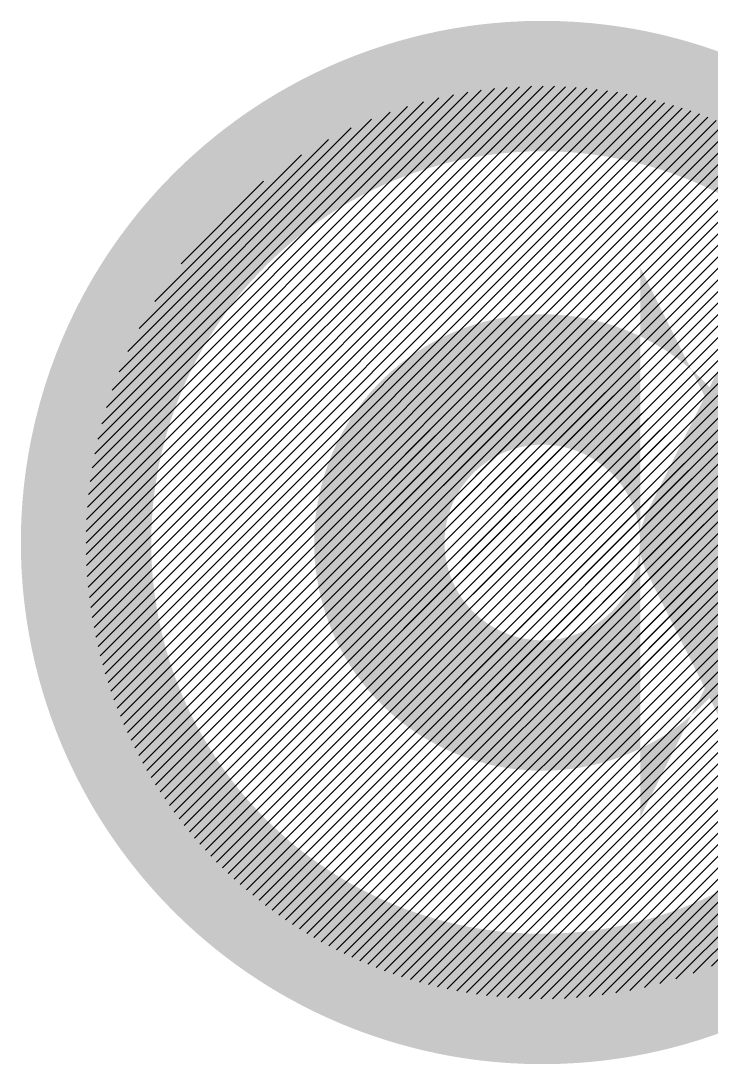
# Model space of a CAD drawing. Header units: metres. Extents: x 49 to 2384, y 11 to 1068.
# Drawn here: x 391.48 to 402.07, y 1052 to 1068 of the extents above; entities that cross this region are included whole.
import ezdxf

# ---------------------------------------------------------------- set-up
doc = ezdxf.new("R2010")
doc.units = ezdxf.units.M
doc.layers.add('GEOMETRY', color=7, linetype='Continuous')

msp = doc.modelspace()

# ---------------------------------------------------------------- hatches: boundary and pattern name
at = {"layer": 'GEOMETRY', "true_color": 0xffffff}
h = msp.add_hatch(dxfattribs=at)
h.set_pattern_fill('SOLID')
h.paths.add_polyline_path([(406.481, 1060), (406.48, 1060.061), (406.48, 1060.122), (406.478, 1060.183), (406.476, 1060.244), (406.474, 1060.305), (406.471, 1060.366), (406.467, 1060.427), (406.463, 1060.488), (406.459, 1060.549), (406.454, 1060.61), (406.448, 1060.671), (406.442, 1060.732), (406.435, 1060.793), (406.428, 1060.854), (406.421, 1060.914), (406.412, 1060.975), (406.404, 1061.035), (406.394, 1061.095), (406.385, 1061.156), (406.374, 1061.216), (406.363, 1061.275), (406.352, 1061.335), (406.34, 1061.395), (406.328, 1061.455), (406.315, 1061.514), (406.301, 1061.574), (406.287, 1061.634), (406.273, 1061.693), (406.258, 1061.752), (406.242, 1061.812), (406.226, 1061.871), (406.209, 1061.93), (406.192, 1061.988), (406.174, 1062.047), (406.156, 1062.105), (406.138, 1062.164), (406.119, 1062.222), (406.099, 1062.279), (406.079, 1062.337), (406.058, 1062.394), (406.037, 1062.451), (406.016, 1062.508), (405.994, 1062.565), (405.971, 1062.622), (405.948, 1062.678), (405.924, 1062.735), (405.9, 1062.791), (405.875, 1062.847), (405.85, 1062.903), (405.825, 1062.958), (405.799, 1063.014), (405.772, 1063.069), (405.745, 1063.124), (405.717, 1063.178), (405.689, 1063.233), (405.661, 1063.287), (405.632, 1063.341), (405.603, 1063.394), (405.573, 1063.447), (405.543, 1063.5), (405.512, 1063.553), (405.481, 1063.605), (405.449, 1063.657), (405.417, 1063.709), (405.385, 1063.761), (405.352, 1063.812), (405.318, 1063.863), (405.284, 1063.914), (405.249, 1063.965), (405.215, 1064.015), (405.179, 1064.065), (405.143, 1064.115), (405.107, 1064.164), (405.071, 1064.213), (405.034, 1064.262), (404.996, 1064.31), (404.959, 1064.358), (404.92, 1064.406), (404.882, 1064.453), (404.843, 1064.5), (404.804, 1064.546), (404.764, 1064.592), (404.724, 1064.638), (404.683, 1064.683), (404.642, 1064.729), (404.6, 1064.774), (404.558, 1064.818), (404.516, 1064.862), (404.473, 1064.906), (404.43, 1064.95), (404.387, 1064.993), (404.343, 1065.035), (404.299, 1065.078), (404.254, 1065.12), (404.209, 1065.161), (404.164, 1065.202), (404.119, 1065.243), (404.073, 1065.283), (404.027, 1065.323), (403.98, 1065.362), (403.933, 1065.401), (403.886, 1065.44), (403.839, 1065.478), (403.791, 1065.516), (403.742, 1065.553), (403.694, 1065.59), (403.645, 1065.627), (403.595, 1065.663), (403.546, 1065.699), (403.496, 1065.734), (403.445, 1065.769), (403.395, 1065.803), (403.344, 1065.837), (403.293, 1065.871), (403.241, 1065.904), (403.19, 1065.937), (403.138, 1065.969), (403.085, 1066), (403.033, 1066.032), (402.981, 1066.062), (402.928, 1066.092), (402.875, 1066.122), (402.821, 1066.151), (402.767, 1066.18), (402.713, 1066.209), (402.659, 1066.237), (402.604, 1066.264), (402.549, 1066.291), (402.494, 1066.318), (402.439, 1066.344), (402.383, 1066.37), (402.327, 1066.395), (402.271, 1066.419), (402.215, 1066.444), (402.159, 1066.467), (402.102, 1066.49), (402.046, 1066.513), (401.989, 1066.535), (401.932, 1066.557), (401.875, 1066.578), (401.818, 1066.598), (401.76, 1066.618), (401.702, 1066.638), (401.644, 1066.657), (401.586, 1066.676), (401.528, 1066.694), (401.469, 1066.711), (401.41, 1066.729), (401.351, 1066.745), (401.292, 1066.761), (401.233, 1066.777), (401.174, 1066.792), (401.114, 1066.807), (401.055, 1066.821), (400.995, 1066.834), (400.935, 1066.847), (400.876, 1066.86), (400.816, 1066.871), (400.756, 1066.883), (400.696, 1066.894), (400.636, 1066.904), (400.576, 1066.914), (400.516, 1066.923), (400.455, 1066.932), (400.395, 1066.94), (400.334, 1066.948), (400.273, 1066.955), (400.213, 1066.961), (400.152, 1066.968), (400.091, 1066.973), (400.03, 1066.978), (399.969, 1066.983), (399.908, 1066.987), (399.846, 1066.99), (399.785, 1066.993), (399.724, 1066.996), (399.663, 1066.998), (399.602, 1066.999), (399.541, 1067), (399.481, 1067), (399.42, 1067), (399.359, 1066.999), (399.298, 1066.998), (399.237, 1066.996), (399.176, 1066.993), (399.115, 1066.99), (399.054, 1066.987), (398.993, 1066.983), (398.932, 1066.978), (398.871, 1066.973), (398.81, 1066.968), (398.749, 1066.961), (398.688, 1066.955), (398.627, 1066.948), (398.566, 1066.94), (398.506, 1066.932), (398.445, 1066.923), (398.385, 1066.914), (398.325, 1066.904), (398.265, 1066.894), (398.205, 1066.883), (398.145, 1066.871), (398.086, 1066.86), (398.026, 1066.847), (397.966, 1066.834), (397.906, 1066.821), (397.847, 1066.807), (397.787, 1066.792), (397.728, 1066.777), (397.669, 1066.761), (397.61, 1066.745), (397.551, 1066.729), (397.492, 1066.711), (397.434, 1066.694), (397.375, 1066.676), (397.317, 1066.657), (397.259, 1066.638), (397.201, 1066.618), (397.144, 1066.598), (397.086, 1066.578), (397.029, 1066.557), (396.972, 1066.535), (396.916, 1066.513), (396.859, 1066.49), (396.802, 1066.467), (396.746, 1066.444), (396.69, 1066.419), (396.634, 1066.395), (396.578, 1066.37), (396.522, 1066.344), (396.467, 1066.318), (396.412, 1066.291), (396.357, 1066.264), (396.302, 1066.237), (396.248, 1066.209), (396.194, 1066.18), (396.14, 1066.151), (396.087, 1066.122), (396.033, 1066.092), (395.981, 1066.062), (395.928, 1066.032), (395.876, 1066), (395.824, 1065.969), (395.772, 1065.937), (395.72, 1065.904), (395.669, 1065.871), (395.617, 1065.837), (395.567, 1065.803), (395.516, 1065.769), (395.466, 1065.734), (395.416, 1065.699), (395.366, 1065.663), (395.317, 1065.627), (395.268, 1065.59), (395.219, 1065.553), (395.171, 1065.516), (395.123, 1065.478), (395.075, 1065.44), (395.028, 1065.401), (394.981, 1065.362), (394.935, 1065.323), (394.889, 1065.283), (394.843, 1065.243), (394.797, 1065.202), (394.752, 1065.161), (394.707, 1065.12), (394.663, 1065.078), (394.618, 1065.035), (394.574, 1064.993), (394.531, 1064.95), (394.488, 1064.906), (394.445, 1064.862), (394.403, 1064.818), (394.361, 1064.774), (394.319, 1064.729), (394.278, 1064.683), (394.238, 1064.638), (394.197, 1064.592), (394.158, 1064.546), (394.118, 1064.5), (394.079, 1064.453), (394.041, 1064.406), (394.003, 1064.358), (393.965, 1064.31), (393.928, 1064.262), (393.891, 1064.213), (393.854, 1064.164), (393.818, 1064.115), (393.782, 1064.065), (393.747, 1064.015), (393.712, 1063.965), (393.677, 1063.914), (393.643, 1063.863), (393.61, 1063.812), (393.577, 1063.761), (393.544, 1063.709), (393.512, 1063.657), (393.48, 1063.605), (393.449, 1063.553), (393.418, 1063.5), (393.388, 1063.447), (393.359, 1063.394), (393.329, 1063.341), (393.3, 1063.287), (393.272, 1063.233), (393.244, 1063.178), (393.216, 1063.124), (393.189, 1063.069), (393.163, 1063.014), (393.137, 1062.958), (393.111, 1062.903), (393.086, 1062.847), (393.061, 1062.791), (393.037, 1062.735), (393.013, 1062.678), (392.99, 1062.622), (392.968, 1062.565), (392.945, 1062.508), (392.924, 1062.451), (392.903, 1062.394), (392.882, 1062.337), (392.862, 1062.279), (392.843, 1062.222), (392.823, 1062.164), (392.805, 1062.105), (392.787, 1062.047), (392.769, 1061.988), (392.752, 1061.93), (392.735, 1061.871), (392.719, 1061.812), (392.704, 1061.752), (392.689, 1061.693), (392.674, 1061.634), (392.66, 1061.574), (392.647, 1061.514), (392.634, 1061.455), (392.621, 1061.395), (392.609, 1061.335), (392.598, 1061.275), (392.587, 1061.216), (392.577, 1061.156), (392.567, 1061.095), (392.558, 1061.035), (392.549, 1060.975), (392.541, 1060.914), (392.533, 1060.854), (392.526, 1060.793), (392.519, 1060.732), (392.513, 1060.671), (392.507, 1060.61), (392.502, 1060.549), (392.498, 1060.488), (392.494, 1060.427), (392.49, 1060.366), (392.487, 1060.305), (392.485, 1060.244), (392.483, 1060.183), (392.482, 1060.122), (392.481, 1060.061), (392.481, 1060), (392.481, 1059.939), (392.482, 1059.878), (392.483, 1059.817), (392.485, 1059.756), (392.487, 1059.695), (392.49, 1059.634), (392.494, 1059.573), (392.498, 1059.512), (392.502, 1059.451), (392.507, 1059.39), (392.513, 1059.329), (392.519, 1059.268), (392.526, 1059.207), (392.533, 1059.146), (392.541, 1059.086), (392.549, 1059.025), (392.558, 1058.965), (392.567, 1058.905), (392.577, 1058.844), (392.587, 1058.784), (392.598, 1058.725), (392.609, 1058.665), (392.621, 1058.605), (392.634, 1058.545), (392.647, 1058.486), (392.66, 1058.426), (392.674, 1058.366), (392.689, 1058.307), (392.704, 1058.248), (392.719, 1058.188), (392.735, 1058.129), (392.752, 1058.07), (392.769, 1058.012), (392.787, 1057.953), (392.805, 1057.895), (392.823, 1057.836), (392.843, 1057.778), (392.862, 1057.721), (392.882, 1057.663), (392.903, 1057.606), (392.924, 1057.549), (392.945, 1057.492), (392.968, 1057.435), (392.99, 1057.378), (393.013, 1057.322), (393.037, 1057.265), (393.061, 1057.209), (393.086, 1057.153), (393.111, 1057.097), (393.137, 1057.042), (393.163, 1056.986), (393.189, 1056.931), (393.216, 1056.876), (393.244, 1056.822), (393.272, 1056.767), (393.3, 1056.713), (393.329, 1056.659), (393.359, 1056.606), (393.388, 1056.553), (393.418, 1056.5), (393.449, 1056.447), (393.48, 1056.395), (393.512, 1056.343), (393.544, 1056.291), (393.577, 1056.239), (393.61, 1056.188), (393.643, 1056.137), (393.677, 1056.086), (393.712, 1056.035), (393.747, 1055.985), (393.782, 1055.935), (393.818, 1055.885), (393.854, 1055.836), (393.891, 1055.787), (393.928, 1055.738), (393.965, 1055.69), (394.003, 1055.642), (394.041, 1055.594), (394.079, 1055.547), (394.118, 1055.5), (394.158, 1055.454), (394.197, 1055.408), (394.238, 1055.362), (394.278, 1055.317), (394.319, 1055.271), (394.361, 1055.226), (394.403, 1055.182), (394.445, 1055.138), (394.488, 1055.094), (394.531, 1055.05), (394.574, 1055.007), (394.618, 1054.965), (394.663, 1054.922), (394.707, 1054.88), (394.752, 1054.839), (394.797, 1054.798), (394.843, 1054.757), (394.889, 1054.717), (394.935, 1054.677), (394.981, 1054.638), (395.028, 1054.599), (395.075, 1054.56), (395.123, 1054.522), (395.171, 1054.484), (395.219, 1054.447), (395.268, 1054.41), (395.317, 1054.373), (395.366, 1054.337), (395.416, 1054.301), (395.466, 1054.266), (395.516, 1054.231), (395.567, 1054.197), (395.617, 1054.163), (395.669, 1054.129), (395.72, 1054.096), (395.772, 1054.063), (395.824, 1054.031), (395.876, 1054), (395.928, 1053.968), (395.981, 1053.938), (396.033, 1053.908), (396.087, 1053.878), (396.14, 1053.849), (396.194, 1053.82), (396.248, 1053.791), (396.302, 1053.763), (396.357, 1053.736), (396.412, 1053.709), (396.467, 1053.682), (396.522, 1053.656), (396.578, 1053.63), (396.634, 1053.605), (396.69, 1053.581), (396.746, 1053.556), (396.802, 1053.533), (396.859, 1053.51), (396.916, 1053.487), (396.972, 1053.465), (397.029, 1053.443), (397.086, 1053.422), (397.144, 1053.402), (397.201, 1053.382), (397.259, 1053.362), (397.317, 1053.343), (397.375, 1053.324), (397.434, 1053.306), (397.492, 1053.289), (397.551, 1053.271), (397.61, 1053.255), (397.669, 1053.239), (397.728, 1053.223), (397.787, 1053.208), (397.847, 1053.193), (397.906, 1053.179), (397.966, 1053.166), (398.026, 1053.153), (398.086, 1053.14), (398.145, 1053.129), (398.205, 1053.117), (398.265, 1053.106), (398.325, 1053.096), (398.385, 1053.086), (398.445, 1053.077), (398.506, 1053.068), (398.566, 1053.06), (398.627, 1053.052), (398.688, 1053.045), (398.749, 1053.039), (398.81, 1053.032), (398.871, 1053.027), (398.932, 1053.022), (398.993, 1053.017), (399.054, 1053.013), (399.115, 1053.01), (399.176, 1053.007), (399.237, 1053.004), (399.298, 1053.002), (399.359, 1053.001), (399.42, 1053), (399.481, 1053), (399.541, 1053), (399.602, 1053.001), (399.663, 1053.002), (399.724, 1053.004), (399.785, 1053.007), (399.846, 1053.01), (399.908, 1053.013), (399.969, 1053.017), (400.03, 1053.022), (400.091, 1053.027), (400.152, 1053.032), (400.213, 1053.039), (400.273, 1053.045), (400.334, 1053.052), (400.395, 1053.06), (400.455, 1053.068), (400.516, 1053.077), (400.576, 1053.086), (400.636, 1053.096), (400.696, 1053.106), (400.756, 1053.117), (400.816, 1053.129), (400.876, 1053.14), (400.935, 1053.153), (400.995, 1053.166), (401.055, 1053.179), (401.114, 1053.193), (401.174, 1053.208), (401.233, 1053.223), (401.292, 1053.239), (401.351, 1053.255), (401.41, 1053.271), (401.469, 1053.289), (401.528, 1053.306), (401.586, 1053.324), (401.644, 1053.343), (401.702, 1053.362), (401.76, 1053.382), (401.818, 1053.402), (401.875, 1053.422), (401.932, 1053.443), (401.989, 1053.465), (402.046, 1053.487), (402.102, 1053.51), (402.159, 1053.533), (402.215, 1053.556), (402.271, 1053.581), (402.327, 1053.605), (402.383, 1053.63), (402.439, 1053.656), (402.494, 1053.682), (402.549, 1053.709), (402.604, 1053.736), (402.659, 1053.763), (402.713, 1053.791), (402.767, 1053.82), (402.821, 1053.849), (402.875, 1053.878), (402.928, 1053.908), (402.981, 1053.938), (403.033, 1053.968), (403.085, 1054), (403.138, 1054.031), (403.19, 1054.063), (403.241, 1054.096), (403.293, 1054.129), (403.344, 1054.163), (403.395, 1054.197), (403.445, 1054.231), (403.496, 1054.266), (403.546, 1054.301), (403.595, 1054.337), (403.645, 1054.373), (403.694, 1054.41), (403.742, 1054.447), (403.791, 1054.484), (403.839, 1054.522), (403.886, 1054.56), (403.933, 1054.599), (403.98, 1054.638), (404.027, 1054.677), (404.073, 1054.717), (404.119, 1054.757), (404.164, 1054.798), (404.209, 1054.839), (404.254, 1054.88), (404.299, 1054.922), (404.343, 1054.965), (404.387, 1055.007), (404.43, 1055.05), (404.473, 1055.094), (404.516, 1055.138), (404.558, 1055.182), (404.6, 1055.226), (404.642, 1055.271), (404.683, 1055.317), (404.724, 1055.362), (404.764, 1055.408), (404.804, 1055.454), (404.843, 1055.5), (404.882, 1055.547), (404.92, 1055.594), (404.959, 1055.642), (404.996, 1055.69), (405.034, 1055.738), (405.071, 1055.787), (405.107, 1055.836), (405.143, 1055.885), (405.179, 1055.935), (405.215, 1055.985), (405.249, 1056.035), (405.284, 1056.086), (405.318, 1056.137), (405.352, 1056.188), (405.385, 1056.239), (405.417, 1056.291), (405.449, 1056.343), (405.481, 1056.395), (405.512, 1056.447), (405.543, 1056.5), (405.573, 1056.553), (405.603, 1056.606), (405.632, 1056.659), (405.661, 1056.713), (405.689, 1056.767), (405.717, 1056.822), (405.745, 1056.876), (405.772, 1056.931), (405.799, 1056.986), (405.825, 1057.042), (405.85, 1057.097), (405.875, 1057.153), (405.9, 1057.209), (405.924, 1057.265), (405.948, 1057.322), (405.971, 1057.378), (405.994, 1057.435), (406.016, 1057.492), (406.037, 1057.549), (406.058, 1057.606), (406.079, 1057.663), (406.099, 1057.721), (406.119, 1057.778), (406.138, 1057.836), (406.156, 1057.895), (406.174, 1057.953), (406.192, 1058.012), (406.209, 1058.07), (406.226, 1058.129), (406.242, 1058.188), (406.258, 1058.248), (406.273, 1058.307), (406.287, 1058.366), (406.301, 1058.426), (406.315, 1058.486), (406.328, 1058.545), (406.34, 1058.605), (406.352, 1058.665), (406.363, 1058.725), (406.374, 1058.784), (406.384, 1058.846), (406.394, 1058.91), (406.403, 1058.976), (406.411, 1059.045), (406.418, 1059.114), (406.425, 1059.185), (406.431, 1059.256), (406.437, 1059.326), (406.442, 1059.397), (406.447, 1059.466), (406.452, 1059.534), (406.456, 1059.6), (406.46, 1059.663), (406.463, 1059.724), (406.466, 1059.781), (406.47, 1059.834), (406.472, 1059.883), (406.475, 1059.928), (406.478, 1059.967), (406.481, 1060), (406.483, 1060.026), (406.485, 1060.044), (406.487, 1060.054), (406.489, 1060.058), (406.491, 1060.057), (406.492, 1060.051), (406.493, 1060.041), (406.493, 1060.029), (406.494, 1060.015), (406.494, 1060), (406.494, 1059.985), (406.493, 1059.971), (406.493, 1059.959), (406.492, 1059.949), (406.491, 1059.943), (406.489, 1059.942), (406.487, 1059.946), (406.485, 1059.956), (406.483, 1059.974), (406.481, 1060)])
at = {"layer": 'GEOMETRY', "true_color": 0x28253d}
h = msp.add_hatch(dxfattribs=at)
h.set_pattern_fill('SOLID')
h.paths.add_polyline_path([(401.981, 1060), (401.981, 1060.022), (401.98, 1060.043), (401.98, 1060.065), (401.979, 1060.087), (401.978, 1060.109), (401.977, 1060.131), (401.976, 1060.152), (401.974, 1060.174), (401.973, 1060.196), (401.971, 1060.218), (401.969, 1060.24), (401.967, 1060.261), (401.964, 1060.283), (401.962, 1060.305), (401.959, 1060.327), (401.956, 1060.348), (401.953, 1060.37), (401.95, 1060.391), (401.946, 1060.413), (401.943, 1060.434), (401.939, 1060.455), (401.935, 1060.477), (401.93, 1060.498), (401.926, 1060.52), (401.921, 1060.541), (401.917, 1060.562), (401.912, 1060.583), (401.906, 1060.605), (401.901, 1060.626), (401.895, 1060.647), (401.89, 1060.668), (401.884, 1060.689), (401.878, 1060.71), (401.871, 1060.731), (401.865, 1060.752), (401.858, 1060.773), (401.851, 1060.793), (401.844, 1060.814), (401.837, 1060.835), (401.83, 1060.855), (401.822, 1060.875), (401.815, 1060.896), (401.807, 1060.916), (401.799, 1060.936), (401.79, 1060.957), (401.782, 1060.977), (401.773, 1060.997), (401.764, 1061.017), (401.755, 1061.037), (401.746, 1061.057), (401.737, 1061.076), (401.728, 1061.096), (401.718, 1061.116), (401.708, 1061.135), (401.698, 1061.155), (401.688, 1061.174), (401.678, 1061.193), (401.667, 1061.212), (401.656, 1061.231), (401.646, 1061.25), (401.635, 1061.269), (401.624, 1061.287), (401.612, 1061.306), (401.601, 1061.325), (401.589, 1061.343), (401.577, 1061.361), (401.565, 1061.38), (401.553, 1061.398), (401.541, 1061.416), (401.528, 1061.434), (401.516, 1061.452), (401.503, 1061.47), (401.49, 1061.487), (401.477, 1061.505), (401.464, 1061.522), (401.45, 1061.539), (401.437, 1061.556), (401.423, 1061.573), (401.41, 1061.59), (401.396, 1061.607), (401.382, 1061.624), (401.367, 1061.64), (401.353, 1061.656), (401.339, 1061.673), (401.324, 1061.689), (401.309, 1061.705), (401.294, 1061.721), (401.279, 1061.737), (401.264, 1061.752), (401.248, 1061.768), (401.233, 1061.783), (401.217, 1061.798), (401.201, 1061.814), (401.185, 1061.828), (401.169, 1061.843), (401.153, 1061.858), (401.137, 1061.873), (401.121, 1061.887), (401.104, 1061.901), (401.088, 1061.915), (401.071, 1061.929), (401.054, 1061.943), (401.037, 1061.956), (401.02, 1061.97), (401.003, 1061.983), (400.985, 1061.996), (400.968, 1062.01), (400.95, 1062.022), (400.932, 1062.035), (400.915, 1062.048), (400.897, 1062.06), (400.878, 1062.073), (400.86, 1062.085), (400.842, 1062.097), (400.824, 1062.109), (400.805, 1062.12), (400.787, 1062.132), (400.768, 1062.143), (400.749, 1062.154), (400.731, 1062.165), (400.712, 1062.176), (400.693, 1062.186), (400.674, 1062.197), (400.654, 1062.207), (400.635, 1062.217), (400.616, 1062.227), (400.596, 1062.237), (400.577, 1062.247), (400.557, 1062.256), (400.537, 1062.266), (400.517, 1062.275), (400.497, 1062.284), (400.477, 1062.293), (400.457, 1062.301), (400.437, 1062.31), (400.417, 1062.318), (400.397, 1062.326), (400.376, 1062.334), (400.356, 1062.342), (400.336, 1062.349), (400.315, 1062.357), (400.295, 1062.364), (400.274, 1062.371), (400.253, 1062.378), (400.233, 1062.384), (400.212, 1062.391), (400.191, 1062.397), (400.17, 1062.403), (400.149, 1062.409), (400.128, 1062.415), (400.107, 1062.42), (400.085, 1062.426), (400.064, 1062.431), (400.043, 1062.436), (400.022, 1062.441), (400, 1062.445), (399.979, 1062.45), (399.957, 1062.454), (399.936, 1062.458), (399.915, 1062.462), (399.893, 1062.466), (399.872, 1062.469), (399.85, 1062.472), (399.829, 1062.476), (399.807, 1062.479), (399.785, 1062.481), (399.764, 1062.484), (399.742, 1062.486), (399.72, 1062.488), (399.699, 1062.49), (399.677, 1062.492), (399.655, 1062.494), (399.633, 1062.495), (399.611, 1062.497), (399.589, 1062.498), (399.568, 1062.498), (399.546, 1062.499), (399.524, 1062.5), (399.502, 1062.5), (399.481, 1062.5), (399.459, 1062.5), (399.437, 1062.5), (399.415, 1062.499), (399.394, 1062.498), (399.372, 1062.498), (399.35, 1062.497), (399.328, 1062.495), (399.306, 1062.494), (399.285, 1062.492), (399.263, 1062.49), (399.241, 1062.488), (399.219, 1062.486), (399.197, 1062.484), (399.176, 1062.481), (399.154, 1062.479), (399.132, 1062.476), (399.111, 1062.472), (399.089, 1062.469), (399.068, 1062.466), (399.047, 1062.462), (399.025, 1062.458), (399.004, 1062.454), (398.982, 1062.45), (398.961, 1062.445), (398.94, 1062.441), (398.918, 1062.436), (398.897, 1062.431), (398.876, 1062.426), (398.855, 1062.42), (398.834, 1062.415), (398.812, 1062.409), (398.791, 1062.403), (398.77, 1062.397), (398.75, 1062.391), (398.729, 1062.384), (398.708, 1062.378), (398.687, 1062.371), (398.667, 1062.364), (398.646, 1062.357), (398.626, 1062.349), (398.605, 1062.342), (398.585, 1062.334), (398.565, 1062.326), (398.544, 1062.318), (398.524, 1062.31), (398.504, 1062.301), (398.484, 1062.293), (398.464, 1062.284), (398.444, 1062.275), (398.424, 1062.266), (398.404, 1062.256), (398.385, 1062.247), (398.365, 1062.237), (398.345, 1062.227), (398.326, 1062.217), (398.307, 1062.207), (398.288, 1062.197), (398.268, 1062.186), (398.249, 1062.176), (398.231, 1062.165), (398.212, 1062.154), (398.193, 1062.143), (398.175, 1062.132), (398.156, 1062.12), (398.138, 1062.109), (398.119, 1062.097), (398.101, 1062.085), (398.083, 1062.073), (398.065, 1062.06), (398.047, 1062.048), (398.029, 1062.035), (398.011, 1062.022), (397.993, 1062.01), (397.976, 1061.996), (397.959, 1061.983), (397.941, 1061.97), (397.924, 1061.956), (397.907, 1061.943), (397.89, 1061.929), (397.874, 1061.915), (397.857, 1061.901), (397.841, 1061.887), (397.824, 1061.873), (397.808, 1061.858), (397.792, 1061.843), (397.776, 1061.828), (397.76, 1061.814), (397.744, 1061.798), (397.728, 1061.783), (397.713, 1061.768), (397.697, 1061.752), (397.682, 1061.737), (397.667, 1061.721), (397.652, 1061.705), (397.637, 1061.689), (397.623, 1061.673), (397.608, 1061.656), (397.594, 1061.64), (397.58, 1061.624), (397.566, 1061.607), (397.552, 1061.59), (397.538, 1061.573), (397.524, 1061.556), (397.511, 1061.539), (397.497, 1061.522), (397.484, 1061.505), (397.471, 1061.487), (397.458, 1061.47), (397.445, 1061.452), (397.433, 1061.434), (397.42, 1061.416), (397.408, 1061.398), (397.396, 1061.38), (397.384, 1061.361), (397.372, 1061.343), (397.36, 1061.325), (397.349, 1061.306), (397.338, 1061.287), (397.327, 1061.269), (397.316, 1061.25), (397.305, 1061.231), (397.294, 1061.212), (397.284, 1061.193), (397.273, 1061.174), (397.263, 1061.155), (397.253, 1061.135), (397.243, 1061.116), (397.234, 1061.096), (397.224, 1061.076), (397.215, 1061.057), (397.206, 1061.037), (397.197, 1061.017), (397.188, 1060.997), (397.179, 1060.977), (397.171, 1060.957), (397.163, 1060.936), (397.155, 1060.916), (397.147, 1060.896), (397.139, 1060.875), (397.131, 1060.855), (397.124, 1060.835), (397.117, 1060.814), (397.11, 1060.793), (397.103, 1060.773), (397.096, 1060.752), (397.09, 1060.731), (397.084, 1060.71), (397.078, 1060.689), (397.072, 1060.668), (397.066, 1060.647), (397.06, 1060.626), (397.055, 1060.605), (397.05, 1060.583), (397.045, 1060.562), (397.04, 1060.541), (397.035, 1060.52), (397.031, 1060.498), (397.027, 1060.477), (397.022, 1060.455), (397.019, 1060.434), (397.015, 1060.413), (397.011, 1060.391), (397.008, 1060.37), (397.005, 1060.348), (397.002, 1060.327), (396.999, 1060.305), (396.997, 1060.283), (396.994, 1060.261), (396.992, 1060.24), (396.99, 1060.218), (396.988, 1060.196), (396.987, 1060.174), (396.985, 1060.152), (396.984, 1060.131), (396.983, 1060.109), (396.982, 1060.087), (396.981, 1060.065), (396.981, 1060.043), (396.981, 1060.022), (396.981, 1060), (396.981, 1059.978), (396.981, 1059.957), (396.981, 1059.935), (396.982, 1059.913), (396.983, 1059.891), (396.984, 1059.869), (396.985, 1059.848), (396.987, 1059.826), (396.988, 1059.804), (396.99, 1059.782), (396.992, 1059.76), (396.994, 1059.739), (396.997, 1059.717), (396.999, 1059.695), (397.002, 1059.673), (397.005, 1059.652), (397.008, 1059.63), (397.011, 1059.609), (397.015, 1059.587), (397.019, 1059.566), (397.022, 1059.545), (397.027, 1059.523), (397.031, 1059.502), (397.035, 1059.48), (397.04, 1059.459), (397.045, 1059.438), (397.05, 1059.417), (397.055, 1059.395), (397.06, 1059.374), (397.066, 1059.353), (397.072, 1059.332), (397.078, 1059.311), (397.084, 1059.29), (397.09, 1059.269), (397.096, 1059.248), (397.103, 1059.227), (397.11, 1059.207), (397.117, 1059.186), (397.124, 1059.165), (397.131, 1059.145), (397.139, 1059.125), (397.147, 1059.104), (397.155, 1059.084), (397.163, 1059.064), (397.171, 1059.043), (397.179, 1059.023), (397.188, 1059.003), (397.197, 1058.983), (397.206, 1058.963), (397.215, 1058.943), (397.224, 1058.924), (397.234, 1058.904), (397.243, 1058.884), (397.253, 1058.865), (397.263, 1058.845), (397.273, 1058.826), (397.284, 1058.807), (397.294, 1058.788), (397.305, 1058.769), (397.316, 1058.75), (397.327, 1058.731), (397.338, 1058.713), (397.349, 1058.694), (397.36, 1058.675), (397.372, 1058.657), (397.384, 1058.639), (397.396, 1058.62), (397.408, 1058.602), (397.42, 1058.584), (397.433, 1058.566), (397.445, 1058.548), (397.458, 1058.53), (397.471, 1058.513), (397.484, 1058.495), (397.497, 1058.478), (397.511, 1058.461), (397.524, 1058.444), (397.538, 1058.427), (397.552, 1058.41), (397.566, 1058.393), (397.58, 1058.376), (397.594, 1058.36), (397.608, 1058.344), (397.623, 1058.327), (397.637, 1058.311), (397.652, 1058.295), (397.667, 1058.279), (397.682, 1058.263), (397.697, 1058.248), (397.713, 1058.232), (397.728, 1058.217), (397.744, 1058.202), (397.76, 1058.186), (397.776, 1058.172), (397.792, 1058.157), (397.808, 1058.142), (397.824, 1058.127), (397.841, 1058.113), (397.857, 1058.099), (397.874, 1058.085), (397.89, 1058.071), (397.907, 1058.057), (397.924, 1058.044), (397.941, 1058.03), (397.959, 1058.017), (397.976, 1058.004), (397.993, 1057.99), (398.011, 1057.978), (398.029, 1057.965), (398.047, 1057.952), (398.065, 1057.94), (398.083, 1057.927), (398.101, 1057.915), (398.119, 1057.903), (398.138, 1057.891), (398.156, 1057.88), (398.175, 1057.868), (398.193, 1057.857), (398.212, 1057.846), (398.231, 1057.835), (398.249, 1057.824), (398.268, 1057.814), (398.288, 1057.803), (398.307, 1057.793), (398.326, 1057.783), (398.345, 1057.773), (398.365, 1057.763), (398.385, 1057.753), (398.404, 1057.744), (398.424, 1057.734), (398.444, 1057.725), (398.464, 1057.716), (398.484, 1057.707), (398.504, 1057.699), (398.524, 1057.69), (398.544, 1057.682), (398.565, 1057.674), (398.585, 1057.666), (398.605, 1057.658), (398.626, 1057.651), (398.646, 1057.643), (398.667, 1057.636), (398.687, 1057.629), (398.708, 1057.622), (398.729, 1057.616), (398.75, 1057.609), (398.77, 1057.603), (398.791, 1057.597), (398.812, 1057.591), (398.834, 1057.585), (398.855, 1057.58), (398.876, 1057.574), (398.897, 1057.569), (398.918, 1057.564), (398.94, 1057.559), (398.961, 1057.555), (398.982, 1057.55), (399.004, 1057.546), (399.025, 1057.542), (399.047, 1057.538), (399.068, 1057.534), (399.089, 1057.531), (399.111, 1057.528), (399.132, 1057.524), (399.154, 1057.521), (399.176, 1057.519), (399.197, 1057.516), (399.219, 1057.514), (399.241, 1057.512), (399.263, 1057.51), (399.285, 1057.508), (399.306, 1057.506), (399.328, 1057.505), (399.35, 1057.503), (399.372, 1057.502), (399.394, 1057.502), (399.415, 1057.501), (399.437, 1057.5), (399.459, 1057.5), (399.481, 1057.5), (399.502, 1057.5), (399.524, 1057.5), (399.546, 1057.501), (399.568, 1057.502), (399.589, 1057.502), (399.611, 1057.503), (399.633, 1057.505), (399.655, 1057.506), (399.677, 1057.508), (399.699, 1057.51), (399.72, 1057.512), (399.742, 1057.514), (399.764, 1057.516), (399.785, 1057.519), (399.807, 1057.521), (399.829, 1057.524), (399.85, 1057.528), (399.872, 1057.531), (399.893, 1057.534), (399.915, 1057.538), (399.936, 1057.542), (399.957, 1057.546), (399.979, 1057.55), (400, 1057.555), (400.022, 1057.559), (400.043, 1057.564), (400.064, 1057.569), (400.085, 1057.574), (400.107, 1057.58), (400.128, 1057.585), (400.149, 1057.591), (400.17, 1057.597), (400.191, 1057.603), (400.212, 1057.609), (400.233, 1057.616), (400.253, 1057.622), (400.274, 1057.629), (400.295, 1057.636), (400.315, 1057.643), (400.336, 1057.651), (400.356, 1057.658), (400.376, 1057.666), (400.397, 1057.674), (400.417, 1057.682), (400.437, 1057.69), (400.457, 1057.699), (400.477, 1057.707), (400.497, 1057.716), (400.517, 1057.725), (400.537, 1057.734), (400.557, 1057.744), (400.577, 1057.753), (400.596, 1057.763), (400.616, 1057.773), (400.635, 1057.783), (400.654, 1057.793), (400.674, 1057.803), (400.693, 1057.814), (400.712, 1057.824), (400.731, 1057.835), (400.749, 1057.846), (400.768, 1057.857), (400.787, 1057.868), (400.805, 1057.88), (400.824, 1057.891), (400.842, 1057.903), (400.86, 1057.915), (400.878, 1057.927), (400.897, 1057.94), (400.915, 1057.952), (400.932, 1057.965), (400.95, 1057.978), (400.968, 1057.99), (400.985, 1058.004), (401.003, 1058.017), (401.02, 1058.03), (401.037, 1058.044), (401.054, 1058.057), (401.071, 1058.071), (401.088, 1058.085), (401.104, 1058.099), (401.121, 1058.113), (401.137, 1058.127), (401.153, 1058.142), (401.169, 1058.157), (401.185, 1058.172), (401.201, 1058.186), (401.217, 1058.202), (401.233, 1058.217), (401.248, 1058.232), (401.264, 1058.248), (401.279, 1058.263), (401.294, 1058.279), (401.309, 1058.295), (401.324, 1058.311), (401.339, 1058.327), (401.353, 1058.344), (401.367, 1058.36), (401.382, 1058.376), (401.396, 1058.393), (401.41, 1058.41), (401.423, 1058.427), (401.437, 1058.444), (401.45, 1058.461), (401.464, 1058.478), (401.477, 1058.495), (401.49, 1058.513), (401.503, 1058.53), (401.516, 1058.548), (401.528, 1058.566), (401.541, 1058.584), (401.553, 1058.602), (401.565, 1058.62), (401.577, 1058.639), (401.589, 1058.657), (401.601, 1058.675), (401.612, 1058.694), (401.624, 1058.713), (401.635, 1058.731), (401.646, 1058.75), (401.656, 1058.769), (401.667, 1058.788), (401.678, 1058.807), (401.688, 1058.826), (401.698, 1058.845), (401.708, 1058.865), (401.718, 1058.884), (401.728, 1058.904), (401.737, 1058.924), (401.746, 1058.943), (401.755, 1058.963), (401.764, 1058.983), (401.773, 1059.003), (401.782, 1059.023), (401.79, 1059.043), (401.799, 1059.064), (401.807, 1059.084), (401.815, 1059.104), (401.822, 1059.125), (401.83, 1059.145), (401.837, 1059.165), (401.844, 1059.186), (401.851, 1059.207), (401.858, 1059.227), (401.865, 1059.248), (401.871, 1059.269), (401.878, 1059.29), (401.884, 1059.311), (401.89, 1059.332), (401.895, 1059.353), (401.901, 1059.374), (401.906, 1059.395), (401.912, 1059.417), (401.917, 1059.438), (401.921, 1059.459), (401.926, 1059.48), (401.93, 1059.502), (401.935, 1059.523), (401.939, 1059.545), (401.943, 1059.566), (401.946, 1059.588), (401.95, 1059.611), (401.953, 1059.634), (401.956, 1059.659), (401.958, 1059.684), (401.961, 1059.709), (401.963, 1059.734), (401.965, 1059.759), (401.967, 1059.785), (401.969, 1059.809), (401.97, 1059.833), (401.972, 1059.857), (401.973, 1059.88), (401.974, 1059.901), (401.976, 1059.922), (401.977, 1059.941), (401.978, 1059.958), (401.979, 1059.974), (401.98, 1059.988), (401.981, 1060), (401.982, 1060.009), (401.982, 1060.016), (401.983, 1060.019), (401.984, 1060.021), (401.984, 1060.02), (401.985, 1060.018), (401.985, 1060.015), (401.985, 1060.01), (401.985, 1060.005), (401.985, 1060), (401.985, 1059.995), (401.985, 1059.99), (401.985, 1059.985), (401.985, 1059.982), (401.984, 1059.98), (401.984, 1059.979), (401.983, 1059.981), (401.982, 1059.984), (401.982, 1059.991), (401.981, 1060)])

# ---------------------------------------------------------------- linework, layer by layer
at = {"layer": 'GEOMETRY', "true_color": 0x000000, "const_width": 2}
msp.add_lwpolyline([(403.085, 1066), (403.033, 1066.032), (402.981, 1066.062), (402.928, 1066.092), (402.875, 1066.122), (402.821, 1066.151), (402.767, 1066.18), (402.713, 1066.209), (402.659, 1066.237), (402.604, 1066.264), (402.549, 1066.291), (402.494, 1066.318), (402.439, 1066.344), (402.383, 1066.37), (402.327, 1066.395), (402.271, 1066.419), (402.215, 1066.444), (402.159, 1066.467), (402.102, 1066.49), (402.046, 1066.513), (401.989, 1066.535), (401.932, 1066.557), (401.875, 1066.578), (401.818, 1066.598), (401.76, 1066.618), (401.702, 1066.638), (401.644, 1066.657), (401.586, 1066.676), (401.528, 1066.694), (401.469, 1066.711), (401.41, 1066.729), (401.351, 1066.745), (401.292, 1066.761), (401.233, 1066.777), (401.174, 1066.792), (401.114, 1066.807), (401.055, 1066.821), (400.995, 1066.834), (400.935, 1066.847), (400.876, 1066.86), (400.816, 1066.871), (400.756, 1066.883), (400.696, 1066.894), (400.636, 1066.904), (400.576, 1066.914), (400.516, 1066.923), (400.455, 1066.932), (400.395, 1066.94), (400.334, 1066.948), (400.273, 1066.955), (400.213, 1066.961), (400.152, 1066.968), (400.091, 1066.973), (400.03, 1066.978), (399.969, 1066.983), (399.908, 1066.987), (399.846, 1066.99), (399.785, 1066.993), (399.724, 1066.996), (399.663, 1066.998), (399.602, 1066.999), (399.541, 1067), (399.481, 1067), (399.42, 1067), (399.359, 1066.999), (399.298, 1066.998), (399.237, 1066.996), (399.176, 1066.993), (399.115, 1066.99), (399.054, 1066.987), (398.993, 1066.983), (398.932, 1066.978), (398.871, 1066.973), (398.81, 1066.968), (398.749, 1066.961), (398.688, 1066.955), (398.627, 1066.948), (398.566, 1066.94), (398.506, 1066.932), (398.445, 1066.923), (398.385, 1066.914), (398.325, 1066.904), (398.265, 1066.894), (398.205, 1066.883), (398.145, 1066.871), (398.086, 1066.86), (398.026, 1066.847), (397.966, 1066.834), (397.906, 1066.821), (397.847, 1066.807), (397.787, 1066.792), (397.728, 1066.777), (397.669, 1066.761), (397.61, 1066.745), (397.551, 1066.729), (397.492, 1066.711), (397.434, 1066.694), (397.375, 1066.676), (397.317, 1066.657), (397.259, 1066.638), (397.201, 1066.618), (397.144, 1066.598), (397.086, 1066.578), (397.029, 1066.557), (396.972, 1066.535), (396.916, 1066.513), (396.859, 1066.49), (396.802, 1066.467), (396.746, 1066.444), (396.69, 1066.419), (396.634, 1066.395), (396.578, 1066.37), (396.522, 1066.344), (396.467, 1066.318), (396.412, 1066.291), (396.357, 1066.264), (396.302, 1066.237), (396.248, 1066.209), (396.194, 1066.18), (396.14, 1066.151), (396.087, 1066.122), (396.033, 1066.092), (395.981, 1066.062), (395.928, 1066.032), (395.876, 1066), (395.824, 1065.969), (395.772, 1065.937), (395.72, 1065.904), (395.669, 1065.871), (395.617, 1065.837), (395.567, 1065.803), (395.516, 1065.769), (395.466, 1065.734), (395.416, 1065.699), (395.366, 1065.663), (395.317, 1065.627), (395.268, 1065.59), (395.219, 1065.553), (395.171, 1065.516), (395.123, 1065.478), (395.075, 1065.44), (395.028, 1065.401), (394.981, 1065.362), (394.935, 1065.323), (394.889, 1065.283), (394.843, 1065.243), (394.797, 1065.202), (394.752, 1065.161), (394.707, 1065.12), (394.663, 1065.078), (394.618, 1065.035), (394.574, 1064.993), (394.531, 1064.95), (394.488, 1064.906), (394.445, 1064.862), (394.403, 1064.818), (394.361, 1064.774), (394.319, 1064.729), (394.278, 1064.683), (394.238, 1064.638), (394.197, 1064.592), (394.158, 1064.546), (394.118, 1064.5), (394.079, 1064.453), (394.041, 1064.406), (394.003, 1064.358), (393.965, 1064.31), (393.928, 1064.262), (393.891, 1064.213), (393.854, 1064.164), (393.818, 1064.115), (393.782, 1064.065), (393.747, 1064.015), (393.712, 1063.965), (393.677, 1063.914), (393.643, 1063.863), (393.61, 1063.812), (393.577, 1063.761), (393.544, 1063.709), (393.512, 1063.657), (393.48, 1063.605), (393.449, 1063.553), (393.418, 1063.5), (393.388, 1063.447), (393.359, 1063.394), (393.329, 1063.341), (393.3, 1063.287), (393.272, 1063.233), (393.244, 1063.178), (393.216, 1063.124), (393.189, 1063.069), (393.163, 1063.014), (393.137, 1062.958), (393.111, 1062.903), (393.086, 1062.847), (393.061, 1062.791), (393.037, 1062.735), (393.013, 1062.678), (392.99, 1062.622), (392.968, 1062.565), (392.945, 1062.508), (392.924, 1062.451), (392.903, 1062.394), (392.882, 1062.337), (392.862, 1062.279), (392.843, 1062.222), (392.823, 1062.164), (392.805, 1062.105), (392.787, 1062.047), (392.769, 1061.988), (392.752, 1061.93), (392.735, 1061.871), (392.719, 1061.812), (392.704, 1061.752), (392.689, 1061.693), (392.674, 1061.634), (392.66, 1061.574), (392.647, 1061.514), (392.634, 1061.455), (392.621, 1061.395), (392.609, 1061.335), (392.598, 1061.275), (392.587, 1061.216), (392.577, 1061.156), (392.567, 1061.095), (392.558, 1061.035), (392.549, 1060.975), (392.541, 1060.914), (392.533, 1060.854), (392.526, 1060.793), (392.519, 1060.732), (392.513, 1060.671), (392.507, 1060.61), (392.502, 1060.549), (392.498, 1060.488), (392.494, 1060.427), (392.49, 1060.366), (392.487, 1060.305), (392.485, 1060.244), (392.483, 1060.183), (392.482, 1060.122), (392.481, 1060.061), (392.481, 1060), (392.481, 1059.939), (392.482, 1059.878), (392.483, 1059.817), (392.485, 1059.756), (392.487, 1059.695), (392.49, 1059.634), (392.494, 1059.573), (392.498, 1059.512), (392.502, 1059.451), (392.507, 1059.39), (392.513, 1059.329), (392.519, 1059.268), (392.526, 1059.207), (392.533, 1059.146), (392.541, 1059.086), (392.549, 1059.025), (392.558, 1058.965), (392.567, 1058.905), (392.577, 1058.844), (392.587, 1058.784), (392.598, 1058.725), (392.609, 1058.665), (392.621, 1058.605), (392.634, 1058.545), (392.647, 1058.486), (392.66, 1058.426), (392.674, 1058.366), (392.689, 1058.307), (392.704, 1058.248), (392.719, 1058.188), (392.735, 1058.129), (392.752, 1058.07), (392.769, 1058.012), (392.787, 1057.953), (392.805, 1057.895), (392.823, 1057.836), (392.843, 1057.778), (392.862, 1057.721), (392.882, 1057.663), (392.903, 1057.606), (392.924, 1057.549), (392.945, 1057.492), (392.968, 1057.435), (392.99, 1057.378), (393.013, 1057.322), (393.037, 1057.265), (393.061, 1057.209), (393.086, 1057.153), (393.111, 1057.097), (393.137, 1057.042), (393.163, 1056.986), (393.189, 1056.931), (393.216, 1056.876), (393.244, 1056.822), (393.272, 1056.767), (393.3, 1056.713), (393.329, 1056.659), (393.359, 1056.606), (393.388, 1056.553), (393.418, 1056.5), (393.449, 1056.447), (393.48, 1056.395), (393.512, 1056.343), (393.544, 1056.291), (393.577, 1056.239), (393.61, 1056.188), (393.643, 1056.137), (393.677, 1056.086), (393.712, 1056.035), (393.747, 1055.985), (393.782, 1055.935), (393.818, 1055.885), (393.854, 1055.836), (393.891, 1055.787), (393.928, 1055.738), (393.965, 1055.69), (394.003, 1055.642), (394.041, 1055.594), (394.079, 1055.547), (394.118, 1055.5), (394.158, 1055.454), (394.197, 1055.408), (394.238, 1055.362), (394.278, 1055.317), (394.319, 1055.271), (394.361, 1055.226), (394.403, 1055.182), (394.445, 1055.138), (394.488, 1055.094), (394.531, 1055.05), (394.574, 1055.007), (394.618, 1054.965), (394.663, 1054.922), (394.707, 1054.88), (394.752, 1054.839), (394.797, 1054.798), (394.843, 1054.757), (394.889, 1054.717), (394.935, 1054.677), (394.981, 1054.638), (395.028, 1054.599), (395.075, 1054.56), (395.123, 1054.522), (395.171, 1054.484), (395.219, 1054.447), (395.268, 1054.41), (395.317, 1054.373), (395.366, 1054.337), (395.416, 1054.301), (395.466, 1054.266), (395.516, 1054.231), (395.567, 1054.197), (395.617, 1054.163), (395.669, 1054.129), (395.72, 1054.096), (395.772, 1054.063), (395.824, 1054.031), (395.876, 1054), (395.928, 1053.968), (395.981, 1053.938), (396.033, 1053.908), (396.087, 1053.878), (396.14, 1053.849), (396.194, 1053.82), (396.248, 1053.791), (396.302, 1053.763), (396.357, 1053.736), (396.412, 1053.709), (396.467, 1053.682), (396.522, 1053.656), (396.578, 1053.63), (396.634, 1053.605), (396.69, 1053.581), (396.746, 1053.556), (396.802, 1053.533), (396.859, 1053.51), (396.916, 1053.487), (396.972, 1053.465), (397.029, 1053.443), (397.086, 1053.422), (397.144, 1053.402), (397.201, 1053.382), (397.259, 1053.362), (397.317, 1053.343), (397.375, 1053.324), (397.434, 1053.306), (397.492, 1053.289), (397.551, 1053.271), (397.61, 1053.255), (397.669, 1053.239), (397.728, 1053.223), (397.787, 1053.208), (397.847, 1053.193), (397.906, 1053.179), (397.966, 1053.166), (398.026, 1053.153), (398.086, 1053.14), (398.145, 1053.129), (398.205, 1053.117), (398.265, 1053.106), (398.325, 1053.096), (398.385, 1053.086), (398.445, 1053.077), (398.506, 1053.068), (398.566, 1053.06), (398.627, 1053.052), (398.688, 1053.045), (398.749, 1053.039), (398.81, 1053.032), (398.871, 1053.027), (398.932, 1053.022), (398.993, 1053.017), (399.054, 1053.013), (399.115, 1053.01), (399.176, 1053.007), (399.237, 1053.004), (399.298, 1053.002), (399.359, 1053.001), (399.42, 1053), (399.481, 1053), (399.541, 1053), (399.602, 1053.001), (399.663, 1053.002), (399.724, 1053.004), (399.785, 1053.007), (399.846, 1053.01), (399.908, 1053.013), (399.969, 1053.017), (400.03, 1053.022), (400.091, 1053.027), (400.152, 1053.032), (400.213, 1053.039), (400.273, 1053.045), (400.334, 1053.052), (400.395, 1053.06), (400.455, 1053.068), (400.516, 1053.077), (400.576, 1053.086), (400.636, 1053.096), (400.696, 1053.106), (400.756, 1053.117), (400.816, 1053.129), (400.876, 1053.14), (400.935, 1053.153), (400.995, 1053.166), (401.055, 1053.179), (401.114, 1053.193), (401.174, 1053.208), (401.233, 1053.223), (401.292, 1053.239), (401.351, 1053.255), (401.41, 1053.271), (401.469, 1053.289), (401.528, 1053.306), (401.586, 1053.324), (401.644, 1053.343), (401.702, 1053.362), (401.76, 1053.382), (401.818, 1053.402), (401.875, 1053.422), (401.932, 1053.443), (401.989, 1053.465), (402.046, 1053.487), (402.102, 1053.51), (402.159, 1053.533), (402.215, 1053.556), (402.271, 1053.581), (402.327, 1053.605), (402.383, 1053.63), (402.439, 1053.656), (402.494, 1053.682), (402.549, 1053.709), (402.604, 1053.736), (402.659, 1053.763), (402.713, 1053.791), (402.767, 1053.82), (402.821, 1053.849), (402.875, 1053.878), (402.928, 1053.908), (402.981, 1053.938), (403.033, 1053.968), (403.085, 1054)], dxfattribs=at)
at = {"layer": 'GEOMETRY', "true_color": 0x28253d, "const_width": 2}
msp.add_lwpolyline([(401.981, 1060), (401.981, 1060.022), (401.98, 1060.043), (401.98, 1060.065), (401.979, 1060.087), (401.978, 1060.109), (401.977, 1060.131), (401.976, 1060.152), (401.974, 1060.174), (401.973, 1060.196), (401.971, 1060.218), (401.969, 1060.24), (401.967, 1060.261), (401.964, 1060.283), (401.962, 1060.305), (401.959, 1060.327), (401.956, 1060.348), (401.953, 1060.37), (401.95, 1060.391), (401.946, 1060.413), (401.943, 1060.434), (401.939, 1060.455), (401.935, 1060.477), (401.93, 1060.498), (401.926, 1060.52), (401.921, 1060.541), (401.917, 1060.562), (401.912, 1060.583), (401.906, 1060.605), (401.901, 1060.626), (401.895, 1060.647), (401.89, 1060.668), (401.884, 1060.689), (401.878, 1060.71), (401.871, 1060.731), (401.865, 1060.752), (401.858, 1060.773), (401.851, 1060.793), (401.844, 1060.814), (401.837, 1060.835), (401.83, 1060.855), (401.822, 1060.875), (401.815, 1060.896), (401.807, 1060.916), (401.799, 1060.936), (401.79, 1060.957), (401.782, 1060.977), (401.773, 1060.997), (401.764, 1061.017), (401.755, 1061.037), (401.746, 1061.057), (401.737, 1061.076), (401.728, 1061.096), (401.718, 1061.116), (401.708, 1061.135), (401.698, 1061.155), (401.688, 1061.174), (401.678, 1061.193), (401.667, 1061.212), (401.656, 1061.231), (401.646, 1061.25), (401.635, 1061.269), (401.624, 1061.287), (401.612, 1061.306), (401.601, 1061.325), (401.589, 1061.343), (401.577, 1061.361), (401.565, 1061.38), (401.553, 1061.398), (401.541, 1061.416), (401.528, 1061.434), (401.516, 1061.452), (401.503, 1061.47), (401.49, 1061.487), (401.477, 1061.505), (401.464, 1061.522), (401.45, 1061.539), (401.437, 1061.556), (401.423, 1061.573), (401.41, 1061.59), (401.396, 1061.607), (401.382, 1061.624), (401.367, 1061.64), (401.353, 1061.656), (401.339, 1061.673), (401.324, 1061.689), (401.309, 1061.705), (401.294, 1061.721), (401.279, 1061.737), (401.264, 1061.752), (401.248, 1061.768), (401.233, 1061.783), (401.217, 1061.798), (401.201, 1061.814), (401.185, 1061.828), (401.169, 1061.843), (401.153, 1061.858), (401.137, 1061.873), (401.121, 1061.887), (401.104, 1061.901), (401.088, 1061.915), (401.071, 1061.929), (401.054, 1061.943), (401.037, 1061.956), (401.02, 1061.97), (401.003, 1061.983), (400.985, 1061.996), (400.968, 1062.01), (400.95, 1062.022), (400.932, 1062.035), (400.915, 1062.048), (400.897, 1062.06), (400.878, 1062.073), (400.86, 1062.085), (400.842, 1062.097), (400.824, 1062.109), (400.805, 1062.12), (400.787, 1062.132), (400.768, 1062.143), (400.749, 1062.154), (400.731, 1062.165), (400.712, 1062.176), (400.693, 1062.186), (400.674, 1062.197), (400.654, 1062.207), (400.635, 1062.217), (400.616, 1062.227), (400.596, 1062.237), (400.577, 1062.247), (400.557, 1062.256), (400.537, 1062.266), (400.517, 1062.275), (400.497, 1062.284), (400.477, 1062.293), (400.457, 1062.301), (400.437, 1062.31), (400.417, 1062.318), (400.397, 1062.326), (400.376, 1062.334), (400.356, 1062.342), (400.336, 1062.349), (400.315, 1062.357), (400.295, 1062.364), (400.274, 1062.371), (400.253, 1062.378), (400.233, 1062.384), (400.212, 1062.391), (400.191, 1062.397), (400.17, 1062.403), (400.149, 1062.409), (400.128, 1062.415), (400.107, 1062.42), (400.085, 1062.426), (400.064, 1062.431), (400.043, 1062.436), (400.022, 1062.441), (400, 1062.445), (399.979, 1062.45), (399.957, 1062.454), (399.936, 1062.458), (399.915, 1062.462), (399.893, 1062.466), (399.872, 1062.469), (399.85, 1062.472), (399.829, 1062.476), (399.807, 1062.479), (399.785, 1062.481), (399.764, 1062.484), (399.742, 1062.486), (399.72, 1062.488), (399.699, 1062.49), (399.677, 1062.492), (399.655, 1062.494), (399.633, 1062.495), (399.611, 1062.497), (399.589, 1062.498), (399.568, 1062.498), (399.546, 1062.499), (399.524, 1062.5), (399.502, 1062.5), (399.481, 1062.5), (399.459, 1062.5), (399.437, 1062.5), (399.415, 1062.499), (399.394, 1062.498), (399.372, 1062.498), (399.35, 1062.497), (399.328, 1062.495), (399.306, 1062.494), (399.285, 1062.492), (399.263, 1062.49), (399.241, 1062.488), (399.219, 1062.486), (399.197, 1062.484), (399.176, 1062.481), (399.154, 1062.479), (399.132, 1062.476), (399.111, 1062.472), (399.089, 1062.469), (399.068, 1062.466), (399.047, 1062.462), (399.025, 1062.458), (399.004, 1062.454), (398.982, 1062.45), (398.961, 1062.445), (398.94, 1062.441), (398.918, 1062.436), (398.897, 1062.431), (398.876, 1062.426), (398.855, 1062.42), (398.834, 1062.415), (398.812, 1062.409), (398.791, 1062.403), (398.77, 1062.397), (398.75, 1062.391), (398.729, 1062.384), (398.708, 1062.378), (398.687, 1062.371), (398.667, 1062.364), (398.646, 1062.357), (398.626, 1062.349), (398.605, 1062.342), (398.585, 1062.334), (398.565, 1062.326), (398.544, 1062.318), (398.524, 1062.31), (398.504, 1062.301), (398.484, 1062.293), (398.464, 1062.284), (398.444, 1062.275), (398.424, 1062.266), (398.404, 1062.256), (398.385, 1062.247), (398.365, 1062.237), (398.345, 1062.227), (398.326, 1062.217), (398.307, 1062.207), (398.288, 1062.197), (398.268, 1062.186), (398.249, 1062.176), (398.231, 1062.165), (398.212, 1062.154), (398.193, 1062.143), (398.175, 1062.132), (398.156, 1062.12), (398.138, 1062.109), (398.119, 1062.097), (398.101, 1062.085), (398.083, 1062.073), (398.065, 1062.06), (398.047, 1062.048), (398.029, 1062.035), (398.011, 1062.022), (397.993, 1062.01), (397.976, 1061.996), (397.959, 1061.983), (397.941, 1061.97), (397.924, 1061.956), (397.907, 1061.943), (397.89, 1061.929), (397.874, 1061.915), (397.857, 1061.901), (397.841, 1061.887), (397.824, 1061.873), (397.808, 1061.858), (397.792, 1061.843), (397.776, 1061.828), (397.76, 1061.814), (397.744, 1061.798), (397.728, 1061.783), (397.713, 1061.768), (397.697, 1061.752), (397.682, 1061.737), (397.667, 1061.721), (397.652, 1061.705), (397.637, 1061.689), (397.623, 1061.673), (397.608, 1061.656), (397.594, 1061.64), (397.58, 1061.624), (397.566, 1061.607), (397.552, 1061.59), (397.538, 1061.573), (397.524, 1061.556), (397.511, 1061.539), (397.497, 1061.522), (397.484, 1061.505), (397.471, 1061.487), (397.458, 1061.47), (397.445, 1061.452), (397.433, 1061.434), (397.42, 1061.416), (397.408, 1061.398), (397.396, 1061.38), (397.384, 1061.361), (397.372, 1061.343), (397.36, 1061.325), (397.349, 1061.306), (397.338, 1061.287), (397.327, 1061.269), (397.316, 1061.25), (397.305, 1061.231), (397.294, 1061.212), (397.284, 1061.193), (397.273, 1061.174), (397.263, 1061.155), (397.253, 1061.135), (397.243, 1061.116), (397.234, 1061.096), (397.224, 1061.076), (397.215, 1061.057), (397.206, 1061.037), (397.197, 1061.017), (397.188, 1060.997), (397.179, 1060.977), (397.171, 1060.957), (397.163, 1060.936), (397.155, 1060.916), (397.147, 1060.896), (397.139, 1060.875), (397.131, 1060.855), (397.124, 1060.835), (397.117, 1060.814), (397.11, 1060.793), (397.103, 1060.773), (397.096, 1060.752), (397.09, 1060.731), (397.084, 1060.71), (397.078, 1060.689), (397.072, 1060.668), (397.066, 1060.647), (397.06, 1060.626), (397.055, 1060.605), (397.05, 1060.583), (397.045, 1060.562), (397.04, 1060.541), (397.035, 1060.52), (397.031, 1060.498), (397.027, 1060.477), (397.022, 1060.455), (397.019, 1060.434), (397.015, 1060.413), (397.011, 1060.391), (397.008, 1060.37), (397.005, 1060.348), (397.002, 1060.327), (396.999, 1060.305), (396.997, 1060.283), (396.994, 1060.261), (396.992, 1060.24), (396.99, 1060.218), (396.988, 1060.196), (396.987, 1060.174), (396.985, 1060.152), (396.984, 1060.131), (396.983, 1060.109), (396.982, 1060.087), (396.981, 1060.065), (396.981, 1060.043), (396.981, 1060.022), (396.981, 1060), (396.981, 1059.978), (396.981, 1059.957), (396.981, 1059.935), (396.982, 1059.913), (396.983, 1059.891), (396.984, 1059.869), (396.985, 1059.848), (396.987, 1059.826), (396.988, 1059.804), (396.99, 1059.782), (396.992, 1059.76), (396.994, 1059.739), (396.997, 1059.717), (396.999, 1059.695), (397.002, 1059.673), (397.005, 1059.652), (397.008, 1059.63), (397.011, 1059.609), (397.015, 1059.587), (397.019, 1059.566), (397.022, 1059.545), (397.027, 1059.523), (397.031, 1059.502), (397.035, 1059.48), (397.04, 1059.459), (397.045, 1059.438), (397.05, 1059.417), (397.055, 1059.395), (397.06, 1059.374), (397.066, 1059.353), (397.072, 1059.332), (397.078, 1059.311), (397.084, 1059.29), (397.09, 1059.269), (397.096, 1059.248), (397.103, 1059.227), (397.11, 1059.207), (397.117, 1059.186), (397.124, 1059.165), (397.131, 1059.145), (397.139, 1059.125), (397.147, 1059.104), (397.155, 1059.084), (397.163, 1059.064), (397.171, 1059.043), (397.179, 1059.023), (397.188, 1059.003), (397.197, 1058.983), (397.206, 1058.963), (397.215, 1058.943), (397.224, 1058.924), (397.234, 1058.904), (397.243, 1058.884), (397.253, 1058.865), (397.263, 1058.845), (397.273, 1058.826), (397.284, 1058.807), (397.294, 1058.788), (397.305, 1058.769), (397.316, 1058.75), (397.327, 1058.731), (397.338, 1058.713), (397.349, 1058.694), (397.36, 1058.675), (397.372, 1058.657), (397.384, 1058.639), (397.396, 1058.62), (397.408, 1058.602), (397.42, 1058.584), (397.433, 1058.566), (397.445, 1058.548), (397.458, 1058.53), (397.471, 1058.513), (397.484, 1058.495), (397.497, 1058.478), (397.511, 1058.461), (397.524, 1058.444), (397.538, 1058.427), (397.552, 1058.41), (397.566, 1058.393), (397.58, 1058.376), (397.594, 1058.36), (397.608, 1058.344), (397.623, 1058.327), (397.637, 1058.311), (397.652, 1058.295), (397.667, 1058.279), (397.682, 1058.263), (397.697, 1058.248), (397.713, 1058.232), (397.728, 1058.217), (397.744, 1058.202), (397.76, 1058.186), (397.776, 1058.172), (397.792, 1058.157), (397.808, 1058.142), (397.824, 1058.127), (397.841, 1058.113), (397.857, 1058.099), (397.874, 1058.085), (397.89, 1058.071), (397.907, 1058.057), (397.924, 1058.044), (397.941, 1058.03), (397.959, 1058.017), (397.976, 1058.004), (397.993, 1057.99), (398.011, 1057.978), (398.029, 1057.965), (398.047, 1057.952), (398.065, 1057.94), (398.083, 1057.927), (398.101, 1057.915), (398.119, 1057.903), (398.138, 1057.891), (398.156, 1057.88), (398.175, 1057.868), (398.193, 1057.857), (398.212, 1057.846), (398.231, 1057.835), (398.249, 1057.824), (398.268, 1057.814), (398.288, 1057.803), (398.307, 1057.793), (398.326, 1057.783), (398.345, 1057.773), (398.365, 1057.763), (398.385, 1057.753), (398.404, 1057.744), (398.424, 1057.734), (398.444, 1057.725), (398.464, 1057.716), (398.484, 1057.707), (398.504, 1057.699), (398.524, 1057.69), (398.544, 1057.682), (398.565, 1057.674), (398.585, 1057.666), (398.605, 1057.658), (398.626, 1057.651), (398.646, 1057.643), (398.667, 1057.636), (398.687, 1057.629), (398.708, 1057.622), (398.729, 1057.616), (398.75, 1057.609), (398.77, 1057.603), (398.791, 1057.597), (398.812, 1057.591), (398.834, 1057.585), (398.855, 1057.58), (398.876, 1057.574), (398.897, 1057.569), (398.918, 1057.564), (398.94, 1057.559), (398.961, 1057.555), (398.982, 1057.55), (399.004, 1057.546), (399.025, 1057.542), (399.047, 1057.538), (399.068, 1057.534), (399.089, 1057.531), (399.111, 1057.528), (399.132, 1057.524), (399.154, 1057.521), (399.176, 1057.519), (399.197, 1057.516), (399.219, 1057.514), (399.241, 1057.512), (399.263, 1057.51), (399.285, 1057.508), (399.306, 1057.506), (399.328, 1057.505), (399.35, 1057.503), (399.372, 1057.502), (399.394, 1057.502), (399.415, 1057.501), (399.437, 1057.5), (399.459, 1057.5), (399.481, 1057.5), (399.502, 1057.5), (399.524, 1057.5), (399.546, 1057.501), (399.568, 1057.502), (399.589, 1057.502), (399.611, 1057.503), (399.633, 1057.505), (399.655, 1057.506), (399.677, 1057.508), (399.699, 1057.51), (399.72, 1057.512), (399.742, 1057.514), (399.764, 1057.516), (399.785, 1057.519), (399.807, 1057.521), (399.829, 1057.524), (399.85, 1057.528), (399.872, 1057.531), (399.893, 1057.534), (399.915, 1057.538), (399.936, 1057.542), (399.957, 1057.546), (399.979, 1057.55), (400, 1057.555), (400.022, 1057.559), (400.043, 1057.564), (400.064, 1057.569), (400.085, 1057.574), (400.107, 1057.58), (400.128, 1057.585), (400.149, 1057.591), (400.17, 1057.597), (400.191, 1057.603), (400.212, 1057.609), (400.233, 1057.616), (400.253, 1057.622), (400.274, 1057.629), (400.295, 1057.636), (400.315, 1057.643), (400.336, 1057.651), (400.356, 1057.658), (400.376, 1057.666), (400.397, 1057.674), (400.417, 1057.682), (400.437, 1057.69), (400.457, 1057.699), (400.477, 1057.707), (400.497, 1057.716), (400.517, 1057.725), (400.537, 1057.734), (400.557, 1057.744), (400.577, 1057.753), (400.596, 1057.763), (400.616, 1057.773), (400.635, 1057.783), (400.654, 1057.793), (400.674, 1057.803), (400.693, 1057.814), (400.712, 1057.824), (400.731, 1057.835), (400.749, 1057.846), (400.768, 1057.857), (400.787, 1057.868), (400.805, 1057.88), (400.824, 1057.891), (400.842, 1057.903), (400.86, 1057.915), (400.878, 1057.927), (400.897, 1057.94), (400.915, 1057.952), (400.932, 1057.965), (400.95, 1057.978), (400.968, 1057.99), (400.985, 1058.004), (401.003, 1058.017), (401.02, 1058.03), (401.037, 1058.044), (401.054, 1058.057), (401.071, 1058.071), (401.088, 1058.085), (401.104, 1058.099), (401.121, 1058.113), (401.137, 1058.127), (401.153, 1058.142), (401.169, 1058.157), (401.185, 1058.172), (401.201, 1058.186), (401.217, 1058.202), (401.233, 1058.217), (401.248, 1058.232), (401.264, 1058.248), (401.279, 1058.263), (401.294, 1058.279), (401.309, 1058.295), (401.324, 1058.311), (401.339, 1058.327), (401.353, 1058.344), (401.367, 1058.36), (401.382, 1058.376), (401.396, 1058.393), (401.41, 1058.41), (401.423, 1058.427), (401.437, 1058.444), (401.45, 1058.461), (401.464, 1058.478), (401.477, 1058.495), (401.49, 1058.513), (401.503, 1058.53), (401.516, 1058.548), (401.528, 1058.566), (401.541, 1058.584), (401.553, 1058.602), (401.565, 1058.62), (401.577, 1058.639), (401.589, 1058.657), (401.601, 1058.675), (401.612, 1058.694), (401.624, 1058.713), (401.635, 1058.731), (401.646, 1058.75), (401.656, 1058.769), (401.667, 1058.788), (401.678, 1058.807), (401.688, 1058.826), (401.698, 1058.845), (401.708, 1058.865), (401.718, 1058.884), (401.728, 1058.904), (401.737, 1058.924), (401.746, 1058.943), (401.755, 1058.963), (401.764, 1058.983), (401.773, 1059.003), (401.782, 1059.023), (401.79, 1059.043), (401.799, 1059.064), (401.807, 1059.084), (401.815, 1059.104), (401.822, 1059.125), (401.83, 1059.145), (401.837, 1059.165), (401.844, 1059.186), (401.851, 1059.207), (401.858, 1059.227), (401.865, 1059.248), (401.871, 1059.269), (401.878, 1059.29), (401.884, 1059.311), (401.89, 1059.332), (401.895, 1059.353), (401.901, 1059.374), (401.906, 1059.395), (401.912, 1059.417), (401.917, 1059.438), (401.921, 1059.459), (401.926, 1059.48), (401.93, 1059.502), (401.935, 1059.523), (401.939, 1059.545), (401.943, 1059.566), (401.946, 1059.588), (401.95, 1059.611), (401.953, 1059.634), (401.956, 1059.659), (401.958, 1059.684), (401.961, 1059.709), (401.963, 1059.734), (401.965, 1059.759), (401.967, 1059.785), (401.969, 1059.809), (401.97, 1059.833), (401.972, 1059.857), (401.973, 1059.88), (401.974, 1059.901), (401.976, 1059.922), (401.977, 1059.941), (401.978, 1059.958), (401.979, 1059.974), (401.98, 1059.988), (401.981, 1060), (401.982, 1060.009), (401.982, 1060.016), (401.983, 1060.019), (401.984, 1060.021), (401.984, 1060.02), (401.985, 1060.018), (401.985, 1060.015), (401.985, 1060.01), (401.985, 1060.005), (401.985, 1060), (401.985, 1059.995), (401.985, 1059.99), (401.985, 1059.985), (401.985, 1059.982), (401.984, 1059.98), (401.984, 1059.979), (401.983, 1059.981), (401.982, 1059.984), (401.982, 1059.991), (401.981, 1060)], dxfattribs=at)

doc.saveas('drawing.dxf')
